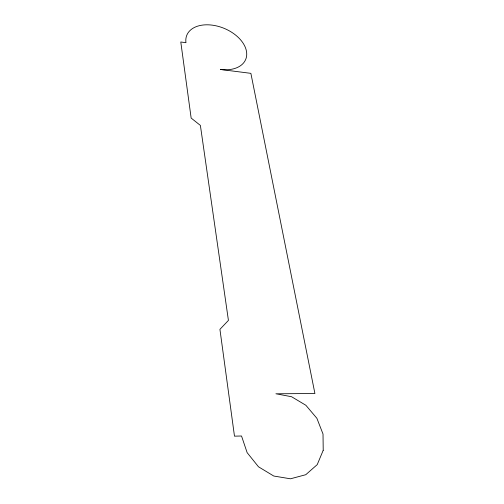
<?xml version="1.0" encoding="UTF-8"?>
<svg xmlns="http://www.w3.org/2000/svg" width="504" height="504" viewBox="0 0 504 504"><rect width="100%" height="100%" fill="white"/><g stroke="black" fill="none" stroke-linecap="round" stroke-linejoin="round"><path stroke-width="0.76" d="M323.215 450.28L317.237 464.612L305.764 474.711L290.468 478.8L273.779 476.034L258.483 466.792L247.136 452.642L241.529 435.998L234.48 436.162L219.927 329.351L228.425 320.399L200.384 125.42L191.148 118.062L180.785 41.99L185.957 42.695A31.834 20.513 22.3 0 1 212.801 25.225A31.834 20.513 22.3 0 1 246.488 51.395A31.834 20.513 22.3 0 1 220.424 69.47L250.879 73.345L314.912 393.523L275.921 393.781L291.551 396.717L305.865 405.273L316.89 418.301L323.014 434.032L323.215 450.28"/></g></svg>
